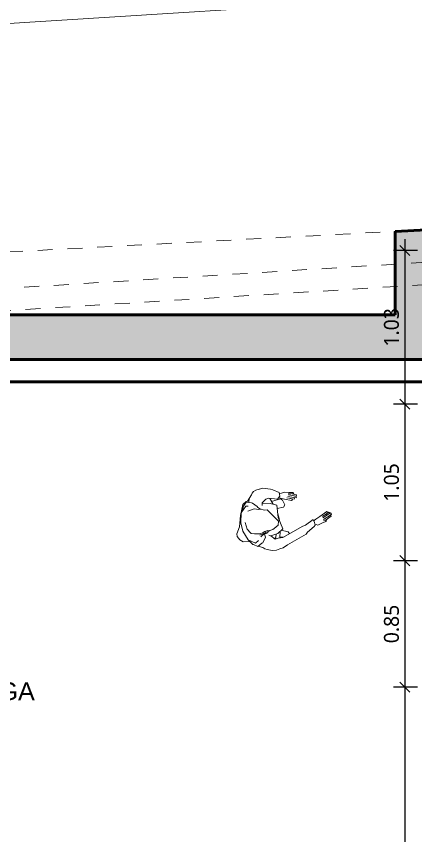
# Model space of a CAD drawing. Header units: metres. Extents: x 28 to 239, y -1 to 113.
# Drawn here: x 120.2 to 122.88, y 93.02 to 98.52 of the extents above; entities that cross this region are included whole.
import ezdxf
from ezdxf.enums import TextEntityAlignment as Align

# ---------------------------------------------------------------- set-up
doc = ezdxf.new("R2010")
doc.units = ezdxf.units.M
doc.linetypes.add('CONTINUA', pattern=[0])
doc.linetypes.add('DASHED2', pattern=[0.375, 0.25, -0.125])
for name, color, linetype, lineweight in [('Cotas varias El', 253, 'Continuous', 13), ('GRAFO 0 BLANCO', 7, 'Continuous', 0), ('Muros el', 144, 'Continuous', 60), ('PERSONAS', 8, 'Continuous', 0), ('PISTA', 1, 'Continuous', 5), ('Proyeccciones', 1, 'DASHED2', 18)]:
    doc.layers.add(name, color=color, linetype=linetype, lineweight=lineweight)
doc.layers.add('Structural - Combined_Pen_No__161', color=7, linetype='Continuous', lineweight=13, true_color=0x6a6a6a)
doc.styles.add('Generales', font='trebuc.ttf', dxfattribs={"height": 0.1})
doc.styles.add('GENERATED_STYLE_2', font='arial.ttf')
doc.dimstyles.new('COTAS', dxfattribs={"dimscale": 0.75, "dimtxt": 0.1, "dimasz": 0.09, "dimexe": 0.1, "dimexo": 0.2, "dimgap": 0.05, "dimtad": 1, "dimzin": 1, "dimdsep": 46, "dimtxsty": 'Generales', "dimblk": 'OBLIQUE', "dimcen": 2.5, "dimdle": 0.1, "dimadec": 0, "dimazin": 0, "dimtfac": 1, "dimtmove": 0, "dimatfit": 0, "dimfxl": 1, "dimarcsym": 0})

# ---------------------------------------------------------------- blocks, each defined once
blk = doc.blocks.new('A$C0F2E3FFB')
at = {"layer": 'PERSONAS'}
for p, q in [((0.3161, 0.6969), (0.312, 0.6932)), ((0.312, 0.6932), (0.3311, 0.6321)), ((0.321, 0.6986), (0.3161, 0.6969)), ((0.3306, 0.6777), (0.321, 0.6986)), ((0.3264, 0.709), (0.3224, 0.7063)), ((0.3224, 0.7063), (0.3379, 0.6502)), ((0.3322, 0.7087), (0.3264, 0.709)), ((0.3356, 0.7182), (0.3307, 0.7165)), ((0.3307, 0.7165), (0.3485, 0.6496)), ((0.3355, 0.6978), (0.3322, 0.7087)), ((0.3405, 0.7189), (0.3356, 0.7182)), ((0.349, 0.6961), (0.3405, 0.7189)), ((0.3498, 0.7116), (0.3459, 0.7099)), ((0.3459, 0.7099), (0.3621, 0.6499)), ((0.3547, 0.7123), (0.3498, 0.7116)), ((0.3714, 0.6601), (0.3547, 0.7123)), ((0.3311, 0.6321), (0.3429, 0.5966)), ((0.3717, 0.6668), (0.3708, 0.6485)), ((0.3758, 0.6695), (0.3717, 0.6668)), ((0.3802, 0.6625), (0.3758, 0.6695)), ((0.3844, 0.6313), (0.3802, 0.6625)), ((0.3895, 0.599), (0.3844, 0.6313)), ((0.3642, 0.5806), (0.339, 0.5783)), ((0.339, 0.5783), (0.3603, 0.5098)), ((0.3429, 0.5966), (0.3461, 0.5848)), ((0.3461, 0.5848), (0.3482, 0.5792)), ((0.3837, 0.5776), (0.3642, 0.5806)), ((0.3812, 0.5878), (0.3895, 0.599)), ((0.3824, 0.5778), (0.3812, 0.5878)), ((0.39, 0.5699), (0.3837, 0.5776)), ((0.4149, 0.5094), (0.39, 0.5699)), ((0.0999, 0.4938), (0.0907, 0.4652)), ((0.1039, 0.4965), (0.0999, 0.4938)), ((0.1098, 0.4982), (0.1039, 0.4965)), ((0.1058, 0.477), (0.1098, 0.4982)), ((0.1242, 0.5139), (0.1071, 0.4828)), ((0.1078, 0.4585), (0.1337, 0.5105)), ((0.1179, 0.4483), (0.1451, 0.505)), ((0.1356, 0.5085), (0.1214, 0.4858)), ((0.1291, 0.5146), (0.1242, 0.5139)), ((0.1337, 0.5105), (0.1291, 0.5146)), ((0.1405, 0.4917), (0.1309, 0.4755)), ((0.1414, 0.5091), (0.1356, 0.5085)), ((0.1464, 0.4924), (0.1405, 0.4917)), ((0.1451, 0.505), (0.1414, 0.5091)), ((0.15, 0.4883), (0.1464, 0.4924)), ((0.3603, 0.5098), (0.3622, 0.4901)), ((0.3622, 0.4901), (0.3984, 0.3221)), ((0.4263, 0.4942), (0.4149, 0.5094)), ((0.4614, 0.3392), (0.4263, 0.4942)), ((0.0907, 0.4652), (0.0804, 0.4366)), ((0.0804, 0.4366), (0.0811, 0.4114)), ((0.0999, 0.457), (0.1058, 0.477)), ((0.1252, 0.4392), (0.15, 0.4883)), ((0.129, 0.4196), (0.1547, 0.4667)), ((0.1473, 0.4729), (0.133, 0.4545)), ((0.1522, 0.4736), (0.1473, 0.4729)), ((0.1547, 0.4667), (0.1522, 0.4736)), ((0.0703, 0.3968), (0.0366, 0.3577)), ((0.0985, 0.393), (0.0703, 0.3968)), ((0.0811, 0.4114), (0.0767, 0.396)), ((0.0884, 0.3102), (0.114, 0.3706)), ((0.114, 0.3706), (0.0985, 0.393)), ((0.1062, 0.3818), (0.111, 0.3895)), ((0.111, 0.3895), (0.1131, 0.3932)), ((0.1131, 0.3932), (0.129, 0.4196)), ((0.1321, 0.4039), (0.1179, 0.392)), ((0.1321, 0.4039), (0.1179, 0.392)), ((0.1179, 0.392), (0.1179, 0.3223)), ((0.1179, 0.392), (0.1179, 0.3223)), ((0.1711, 0.4086), (0.1321, 0.4039)), ((0.1711, 0.4086), (0.1321, 0.4039)), ((0.183, 0.3945), (0.1711, 0.4086)), ((0.183, 0.3945), (0.1711, 0.4086)), ((0.1805, 0.3461), (0.183, 0.3945)), ((0.1805, 0.3461), (0.183, 0.3945)), ((0.3709, 0.3711), (0.3436, 0.3271)), ((0.3877, 0.378), (0.3709, 0.3711)), ((0.3865, 0.3775), (0.3709, 0.3711)), ((0.0262, 0.3419), (0.0012, 0.2881)), ((0.0366, 0.3577), (0.0262, 0.3419)), ((0.0872, 0.2869), (0.0884, 0.3102)), ((0.1396, 0.3274), (0.0906, 0.3159)), ((0.127, 0.3072), (0.1125, 0.2507)), ((0.1396, 0.3274), (0.1179, 0.3223)), ((0.1545, 0.3513), (0.127, 0.3072)), ((0.2448, 0.333), (0.1545, 0.3513)), ((0.2407, 0.3109), (0.1828, 0.28)), ((0.2451, 0.3398), (0.2188, 0.3383)), ((0.2726, 0.3267), (0.2407, 0.3109)), ((0.3364, 0.3418), (0.2448, 0.333)), ((0.2691, 0.3357), (0.2451, 0.3398)), ((0.301, 0.3146), (0.2726, 0.3267)), ((0.3138, 0.28), (0.301, 0.3146)), ((0.3592, 0.2951), (0.3364, 0.3418)), ((0.3952, 0.299), (0.3485, 0.317)), ((0.3891, 0.3014), (0.3979, 0.3244)), ((0.3984, 0.3221), (0.3937, 0.2875)), ((0.4718, 0.3019), (0.4614, 0.3392)), ((0, 0.2365), (0.0015, 0.2623)), ((0.0016, 0.2633), (0.0012, 0.2881)), ((0.1048, 0.2531), (0.0872, 0.2869)), ((0.1239, 0.2462), (0.1048, 0.2531)), ((0.1484, 0.2343), (0.157, 0.2445)), ((0.157, 0.2445), (0.1621, 0.2539)), ((0.1679, 0.273), (0.1621, 0.2539)), ((0.1828, 0.28), (0.1679, 0.273)), ((0.318, 0.2681), (0.3138, 0.28)), ((0.3197, 0.2457), (0.318, 0.2681)), ((0.3192, 0.2361), (0.3197, 0.2457)), ((0.3238, 0.23), (0.3197, 0.2457)), ((0.3599, 0.2394), (0.3592, 0.2951)), ((0.3943, 0.2632), (0.3599, 0.2394)), ((0.3775, 0.2747), (0.3614, 0.2824)), ((0.3775, 0.2747), (0.3614, 0.2824)), ((0.3839, 0.2676), (0.3775, 0.2747)), ((0.3839, 0.2676), (0.3938, 0.2719)), ((0.3843, 0.2559), (0.3839, 0.2676)), ((0.3937, 0.2875), (0.3943, 0.2632)), ((0.3937, 0.2875), (0.3937, 0.2875)), ((0.3937, 0.2875), (0.3937, 0.2875)), ((0.4675, 0.2157), (0.4748, 0.2479)), ((0.4718, 0.3019), (0.4726, 0.2756)), ((0.4748, 0.2479), (0.4726, 0.2756)), ((0, 0.2365), (0.0054, 0.2166)), ((0.0054, 0.2166), (0.0145, 0.2028)), ((0.0145, 0.2028), (0.0242, 0.1942)), ((0.0242, 0.1942), (0.0442, 0.1695)), ((0.0857, 0.1833), (0.1209, 0.2085)), ((0.1288, 0.2101), (0.1209, 0.2085)), ((0.1288, 0.2101), (0.1469, 0.2267)), ((0.1315, 0.1877), (0.1307, 0.1731)), ((0.1433, 0.2093), (0.1315, 0.1877)), ((0.1433, 0.2093), (0.1484, 0.2343)), ((0.3148, 0.2072), (0.3161, 0.2314)), ((0.3189, 0.1924), (0.3148, 0.2072)), ((0.3161, 0.2314), (0.3192, 0.2361)), ((0.3205, 0.1681), (0.3189, 0.1924)), ((0.3303, 0.2248), (0.3238, 0.23)), ((0.3245, 0.2067), (0.3238, 0.23)), ((0.3404, 0.1768), (0.3242, 0.2147)), ((0.33, 0.1628), (0.3245, 0.2067)), ((0.3328, 0.1995), (0.3303, 0.2248)), ((0.3561, 0.1983), (0.3328, 0.1995)), ((0.3599, 0.2394), (0.3518, 0.2276)), ((0.3903, 0.1674), (0.3561, 0.1983)), ((0.4482, 0.1828), (0.4675, 0.2157)), ((0.0442, 0.1695), (0.0607, 0.1516)), ((0.0442, 0.1695), (0.0742, 0.1582)), ((0.0607, 0.1516), (0.0602, 0.1419)), ((0.0602, 0.1419), (0.0741, 0.1101)), ((0.0824, 0.1757), (0.066, 0.1406)), ((0.0868, 0.1124), (0.066, 0.1406)), ((0.0857, 0.1833), (0.0824, 0.1757)), ((0.0983, 0.1457), (0.0926, 0.1296)), ((0.0926, 0.1296), (0.1288, 0.0811)), ((0.1307, 0.1731), (0.1334, 0.1323)), ((0.2999, 0.1061), (0.3087, 0.128)), ((0.3087, 0.128), (0.3205, 0.1681)), ((0.3447, 0.1668), (0.3404, 0.1768)), ((0.3779, 0.1147), (0.3647, 0.1416)), ((0.3818, 0.097), (0.4055, 0.1229)), ((0.3928, 0.1595), (0.3903, 0.1674)), ((0.4055, 0.1229), (0.3928, 0.1595)), ((0.4037, 0.1269), (0.4089, 0.1334)), ((0.4089, 0.1334), (0.4258, 0.1578)), ((0.4258, 0.1578), (0.4382, 0.169)), ((0.4382, 0.169), (0.4482, 0.1828)), ((0.1477, 0.0704), (0.0741, 0.1101)), ((0.1206, 0.0912), (0.0868, 0.1124)), ((0.1288, 0.0811), (0.2002, 0.0551)), ((0.1477, 0.0704), (0.2264, 0.0372)), ((0.1974, 0.0562), (0.1477, 0.0704)), ((0.2068, 0.0887), (0.26, 0.0859)), ((0.26, 0.0859), (0.2928, 0.1017)), ((0.2631, 0.0518), (0.3368, 0.0703)), ((0.2928, 0.1017), (0.2999, 0.1061)), ((0.3368, 0.0703), (0.3779, 0.1147)), ((0.3525, 0.0795), (0.3396, 0.0313)), ((0.3398, 0.073), (0.3806, 0.0937)), ((0.3806, 0.0937), (0.3818, 0.097)), ((0.2002, 0.0551), (0.2631, 0.0518)), ((0.2264, 0.0372), (0.2683, 0.003)), ((0.2683, 0.003), (0.2895, 0)), ((0.2895, 0), (0.3172, 0.0102)), ((0.3172, 0.0102), (0.3396, 0.0313))]:
    blk.add_line(p, q, dxfattribs=at)
blk = doc.blocks.new('_Oblique')
at = {"color": 0, "linetype": 'ByBlock', "lineweight": -2}
blk.add_line((-0.5, -0.5), (0.5, 0.5), dxfattribs=at)
blk = doc.blocks.new('*D155')
at = {"layer": 'Cotas varias El', "color": 0, "linetype": 'CONTINUA', "lineweight": -2, "transparency": 16777216}
for p, q in [((122.806, 97.0204), (122.806, 95.8371)), ((122.8911, 96.9454), (122.731, 96.9454)), ((122.8911, 95.9121), (122.731, 95.9121))]:
    blk.add_line(p, q, dxfattribs=at)
at = {"layer": 'Defpoints', "color": 0, "transparency": 16777216}
for p in [(123.0411, 96.9454), (122.806, 95.9121), (123.0411, 95.9121)]:
    blk.add_point(p, dxfattribs=at)
at = {"layer": 'Cotas varias El', "color": 0, "lineweight": -2, "transparency": 16777216, "xscale": 0.0675, "yscale": 0.0675, "zscale": 0.0675}
for p, rotation in [((122.806, 96.9454), 90), ((122.806, 95.9121), 270)]:
    blk.add_blockref('_Oblique', p, dxfattribs=dict(at, rotation=rotation))
at = {"layer": 'Cotas varias El', "color": 0, "transparency": 16777216, "insert": (122.7176, 96.4287), "char_height": 0.1, "attachment_point": 5, "rotation": 90, "style": 'Generales'}
blk.add_mtext('1.03', dxfattribs=at)
blk = doc.blocks.new('*D156')
at = {"layer": 'Cotas varias El', "color": 0, "linetype": 'CONTINUA', "lineweight": -2, "transparency": 16777216}
for p, q in [((122.806, 95.9871), (122.806, 94.7871)), ((122.8911, 95.9121), (122.731, 95.9121)), ((122.8911, 94.8621), (122.731, 94.8621))]:
    blk.add_line(p, q, dxfattribs=at)
at = {"layer": 'Defpoints', "color": 0, "transparency": 16777216}
for p in [(123.0411, 95.9121), (122.806, 94.8621), (123.0411, 94.8621)]:
    blk.add_point(p, dxfattribs=at)
at = {"layer": 'Cotas varias El', "color": 0, "lineweight": -2, "transparency": 16777216, "xscale": 0.0675, "yscale": 0.0675, "zscale": 0.0675}
for p, rotation in [((122.806, 95.9121), 90), ((122.806, 94.8621), 270)]:
    blk.add_blockref('_Oblique', p, dxfattribs=dict(at, rotation=rotation))
at = {"layer": 'Cotas varias El', "color": 0, "transparency": 16777216, "insert": (122.7176, 95.3871), "char_height": 0.1, "attachment_point": 5, "rotation": 90, "style": 'Generales'}
blk.add_mtext('1.05', dxfattribs=at)
blk = doc.blocks.new('*D157')
at = {"layer": 'Cotas varias El', "color": 0, "linetype": 'CONTINUA', "lineweight": -2, "transparency": 16777216}
for p, q in [((122.806, 94.9371), (122.806, 93.9371)), ((122.8911, 94.8621), (122.731, 94.8621)), ((122.8911, 94.0121), (122.731, 94.0121))]:
    blk.add_line(p, q, dxfattribs=at)
at = {"layer": 'Defpoints', "color": 0, "transparency": 16777216}
for p in [(123.0411, 94.8621), (122.806, 94.0121), (123.0411, 94.0121)]:
    blk.add_point(p, dxfattribs=at)
at = {"layer": 'Cotas varias El', "color": 0, "lineweight": -2, "transparency": 16777216, "xscale": 0.0675, "yscale": 0.0675, "zscale": 0.0675}
for p, rotation in [((122.806, 94.8621), 90), ((122.806, 94.0121), 270)]:
    blk.add_blockref('_Oblique', p, dxfattribs=dict(at, rotation=rotation))
at = {"layer": 'Cotas varias El', "color": 0, "transparency": 16777216, "insert": (122.7176, 94.4371), "char_height": 0.1, "attachment_point": 5, "rotation": 90, "style": 'Generales'}
blk.add_mtext('0.85', dxfattribs=at)
blk = doc.blocks.new('*D158')
at = {"layer": 'Cotas varias El', "color": 0, "linetype": 'CONTINUA', "lineweight": -2, "transparency": 16777216}
for p, q in [((122.806, 94.0871), (122.806, 91.3592)), ((122.8911, 94.0121), (122.731, 94.0121)), ((122.8911, 91.4342), (122.731, 91.4342))]:
    blk.add_line(p, q, dxfattribs=at)
at = {"layer": 'Defpoints', "color": 0, "transparency": 16777216}
for p in [(123.0411, 94.0121), (122.806, 91.4342), (123.0411, 91.4342)]:
    blk.add_point(p, dxfattribs=at)
at = {"layer": 'Cotas varias El', "color": 0, "lineweight": -2, "transparency": 16777216, "xscale": 0.0675, "yscale": 0.0675, "zscale": 0.0675}
for p, rotation in [((122.806, 94.0121), 90), ((122.806, 91.4342), 270)]:
    blk.add_blockref('_Oblique', p, dxfattribs=dict(at, rotation=rotation))
at = {"layer": 'Cotas varias El', "color": 0, "transparency": 16777216, "insert": (122.7176, 92.7232), "char_height": 0.1, "attachment_point": 5, "rotation": 90, "style": 'Generales'}
blk.add_mtext('2.58', dxfattribs=at)
blk = doc.blocks.new('SWSW')
at = {"layer": 'Proyeccciones', "color": 165, "linetype": 'DASHED2', "lineweight": 9, "ltscale": 0.4, "true_color": 0x5e67af}
for points in [[(69.476, 4.1027), (65.2447, 3.8396), (58.0417, 3.3918)], [(69.4853, 3.953), (65.254, 3.6899), (58.051, 3.2421)]]:
    blk.add_lwpolyline(points, dxfattribs=at)

msp = doc.modelspace()

# ---------------------------------------------------------------- hatches: boundary and pattern name
h = msp.add_hatch()
h.set_pattern_fill('AR-CONC', color=256, scale=0.001)
h.paths.add_polyline_path([(123.0411, 96.7885), (123.2161, 96.7978), (123.2161, 97.0922), (122.7411, 97.073), (122.7411, 97.073), (122.7411, 96.5121), (119.4411, 96.5121), (119.4411, 95.162), (119.7411, 95.162), (119.7411, 96.2121), (123.0411, 96.2121)])
h.paths.add_polyline_path([(126.5912, 97.2288), (123.2161, 97.0922), (123.2161, 96.7978), (124.4345, 96.8626), (126.5912, 96.9428)])
h.paths.add_polyline_path([(129.9661, 97.3653), (126.9411, 97.2429), (126.9411, 96.9558), (129.9661, 97.0683)])
h.paths.add_polyline_path([(130.9253, 97.4041), (130.9249, 97.4041), (129.9661, 97.3653), (129.9661, 97.0683), (131.0879, 97.11), (131.0709, 97.195), (130.9414, 97.1855)])
h.paths.add_polyline_path([(126.9411, 97.2429), (126.5912, 97.2288), (126.5912, 96.9428), (126.9411, 96.9558)])
h.paths.add_polyline_path([(122.8227, 96.2677), (122.8227, 96.5853), (122.6126, 96.5853), (122.6126, 96.2677)], flags=24)

# ---------------------------------------------------------------- linework, layer by layer
at = {"layer": 'GRAFO 0 BLANCO'}
msp.add_lwpolyline([(119.4411, 96.5121), (119.4411, 95.162), (119.7411, 95.162), (119.7411, 96.2121), (123.0411, 96.2121), (123.0411, 96.7885), (131.0879, 97.11), (131.0709, 97.195), (130.9414, 97.1855), (130.9253, 97.4041), (122.7411, 97.073), (122.7411, 96.5121), (119.4411, 96.5121)], close=True, dxfattribs=at)
at = {"layer": 'Muros el', "ltscale": 0.05}
for p, q in [((122.7411, 96.5121), (122.7411, 97.073)), ((119.4411, 96.5121), (122.7411, 96.5121))]:
    msp.add_line(p, q, dxfattribs=at)
for points in [[(130.9272, 97.4042), (124.421, 97.1623), (122.7411, 97.073), (122.7411, 97.073)], [(119.7411, 96.2121), (123.0411, 96.2121)], [(119.8911, 94.8621), (119.8911, 96.0621), (123.0411, 96.0621)]]:
    msp.add_lwpolyline(points, dxfattribs=at)
at = {"layer": 'PISTA', "color": 7}
msp.add_line((119.3493, 98.4187), (130.307, 99.1111), dxfattribs=at)
at = {"layer": 'Proyeccciones', "linetype": 'DASHED2', "lineweight": 9, "ltscale": 0.4}
msp.add_lwpolyline([(123.0411, 97.0889), (118.9867, 96.8734), (115.987, 96.8372)], dxfattribs=at)

# ---------------------------------------------------------------- block references
at = {"xscale": 0.9000000000000001, "yscale": 0.9000000000000001, "zscale": 0.9000000000000001, "rotation": 287.5263917512739}
msp.add_blockref('A$C0F2E3FFB', (121.6046, 95.2726), dxfattribs=at)
at = {"layer": 'GRAFO 0 BLANCO'}
msp.add_blockref('SWSW', (61.6964, 93.2744), dxfattribs=at)

# ---------------------------------------------------------------- texts
at = {"layer": 'Structural - Combined_Pen_No__161', "color": 7, "style": 'GENERATED_STYLE_2'}
msp.add_attdef('LLEGA', text='  9 x 0.17 = 1.53', height=0.12, rotation=0, dxfattribs=at).set_placement((119.7844, 93.9855), align=Align.MIDDLE_LEFT)

# ---------------------------------------------------------------- dimensions: what is measured, and where the dimension line sits
at = {"layer": 'Cotas varias El'}
dim = msp.add_linear_dim(base=(122.806, 95.9121), p1=(123.0411, 96.9454), p2=(123.0411, 95.9121), angle=90, dimstyle='COTAS', dxfattribs=at)
dim.commit()
dim.dimension.update_dxf_attribs({"geometry": '*D155', "text_midpoint": (122.806, 96.4287), "dimtype": 160})
for base, p1, p2, picture, middle in [((122.806, 94.8621), (123.0411, 95.9121), (123.0411, 94.8621), '*D156', (122.7176, 95.3871)), ((122.806, 94.0121), (123.0411, 94.8621), (123.0411, 94.0121), '*D157', (122.7176, 94.4371)), ((122.806, 91.4342), (123.0411, 94.0121), (123.0411, 91.4342), '*D158', (122.7176, 92.7232))]:
    dim = msp.add_linear_dim(base=base, p1=p1, p2=p2, angle=90, dimstyle='COTAS', override={"dimtmove": 1}, dxfattribs=at)
    dim.commit()
    dim.dimension.update_dxf_attribs({"geometry": picture, "text_midpoint": middle})

doc.saveas('drawing.dxf')
